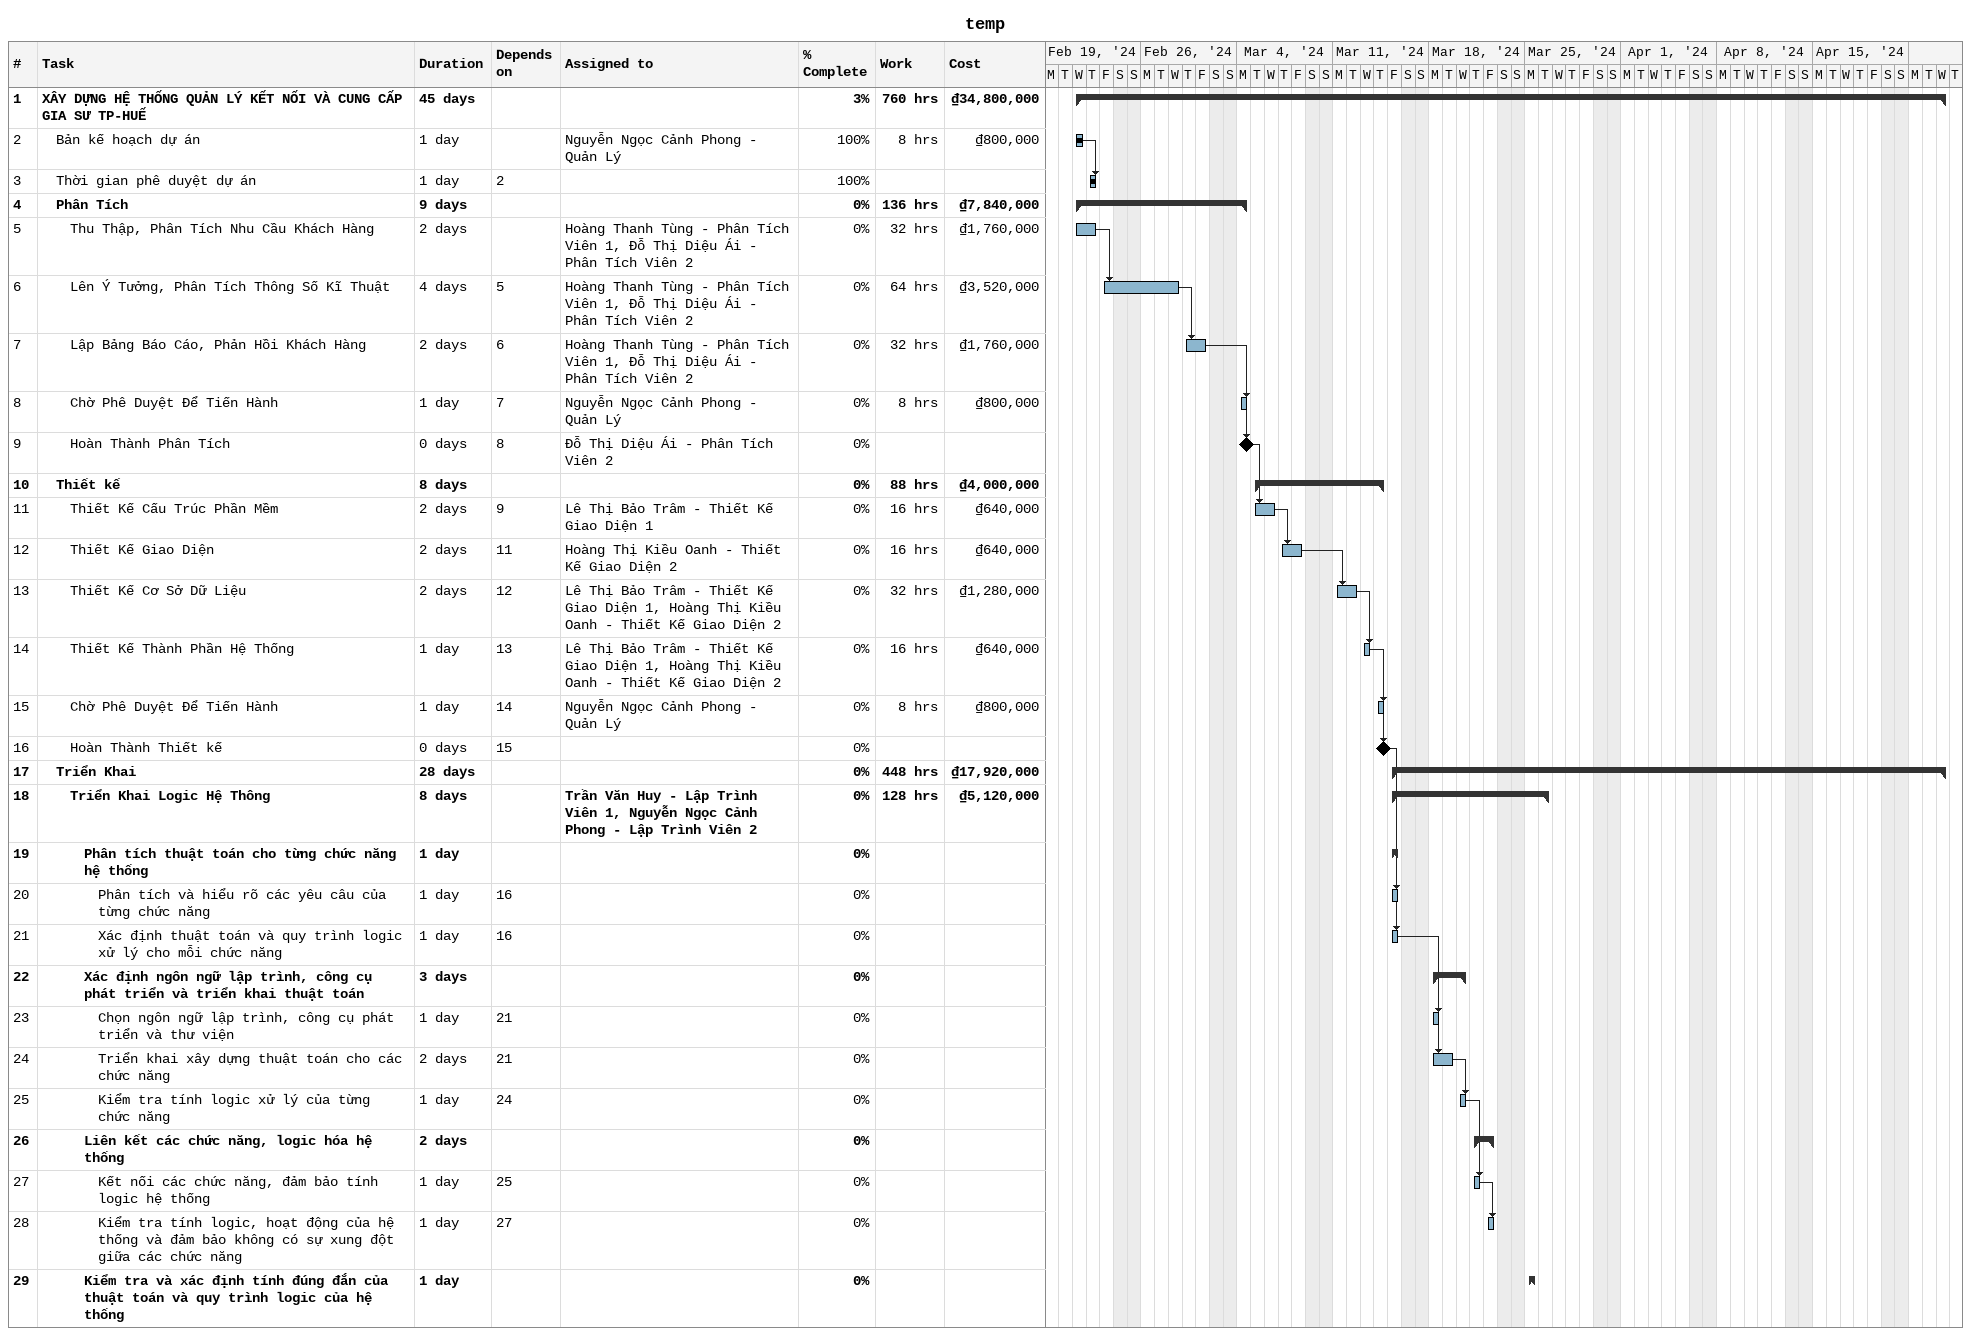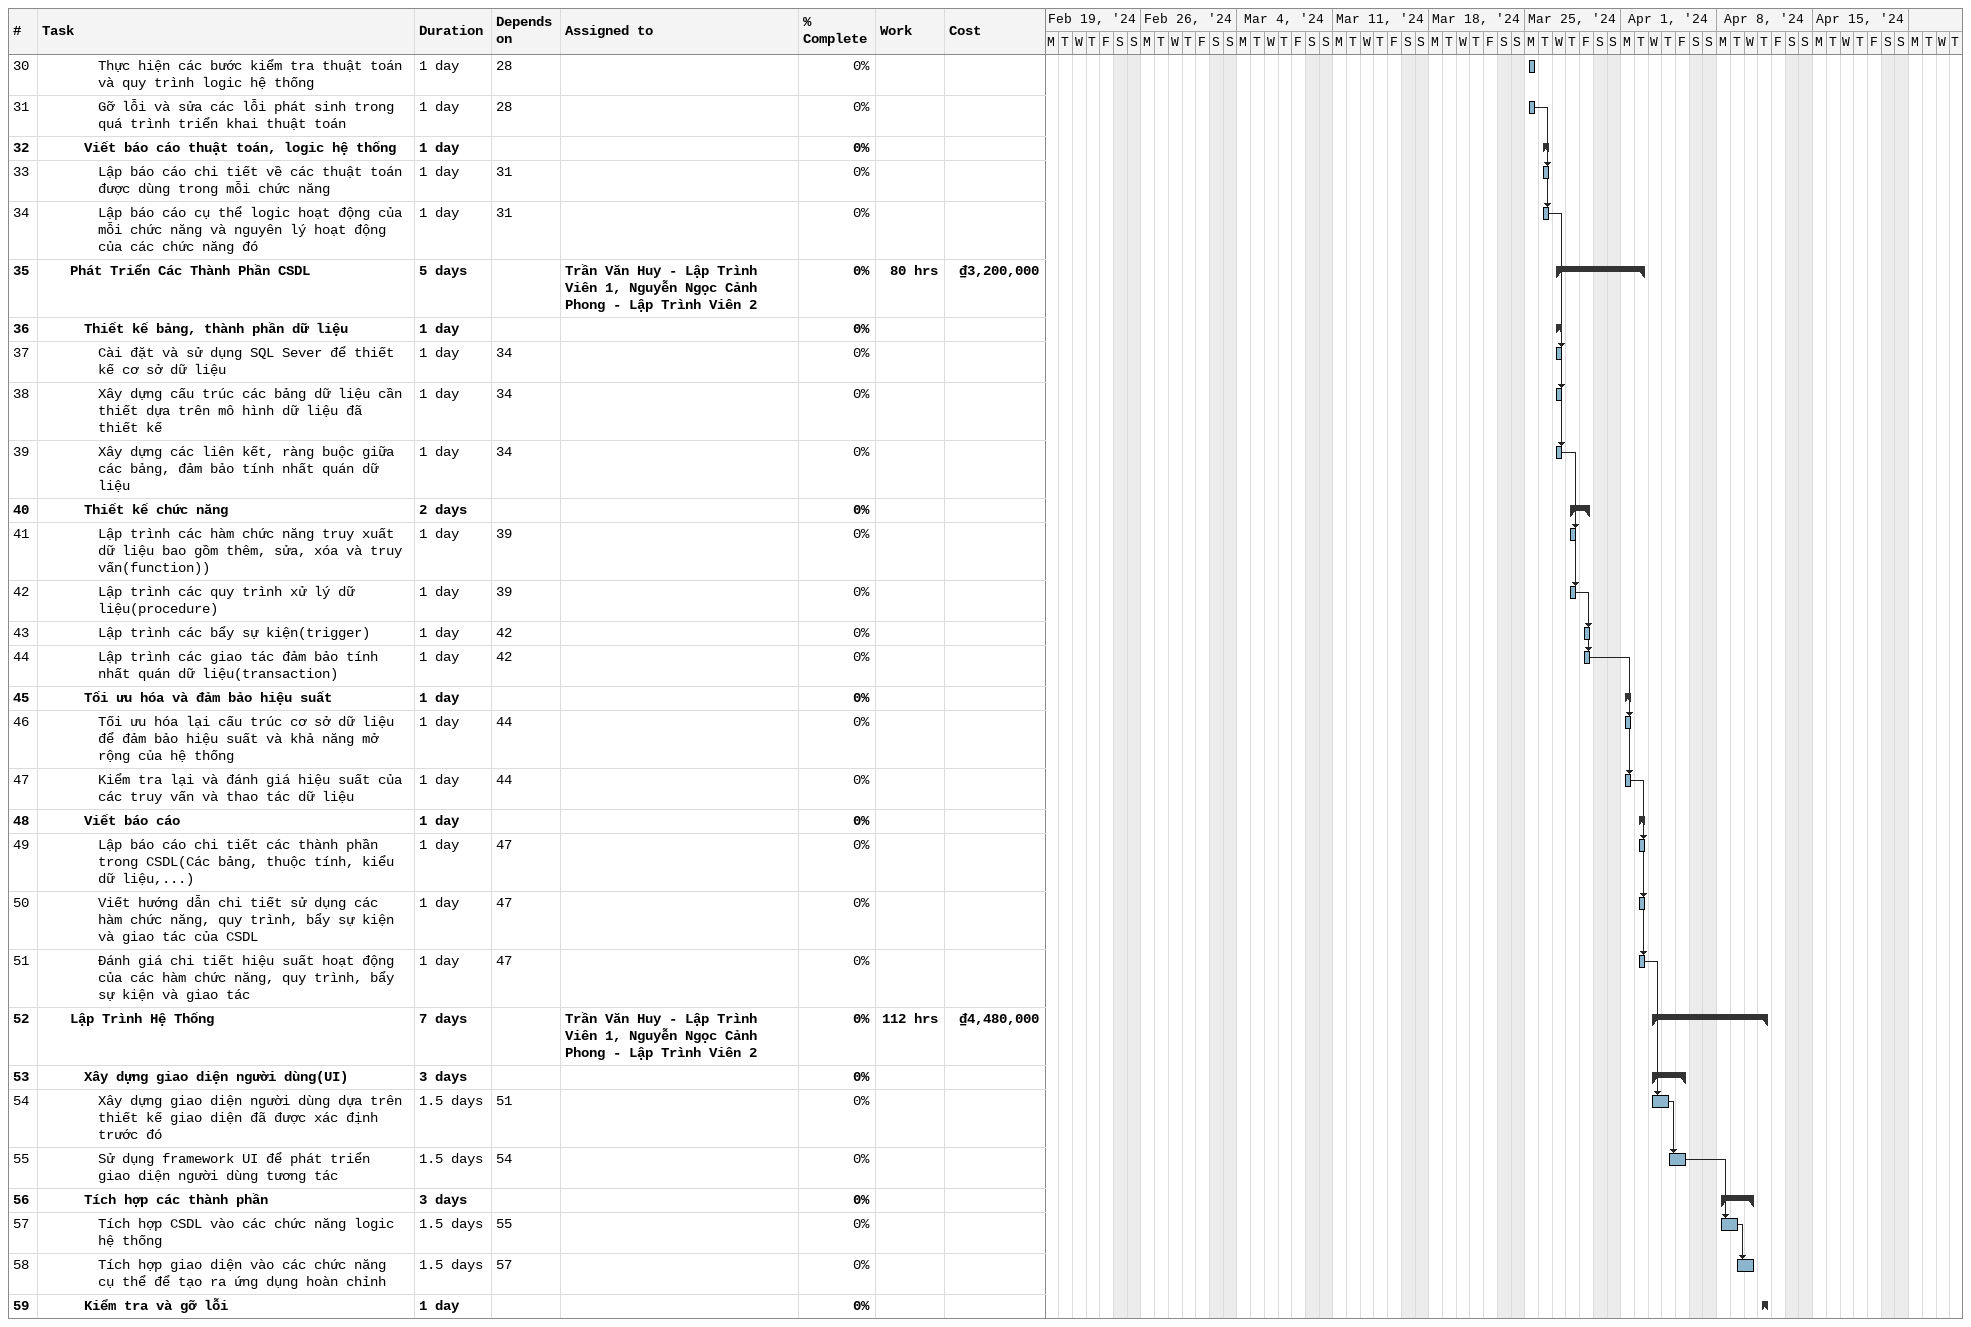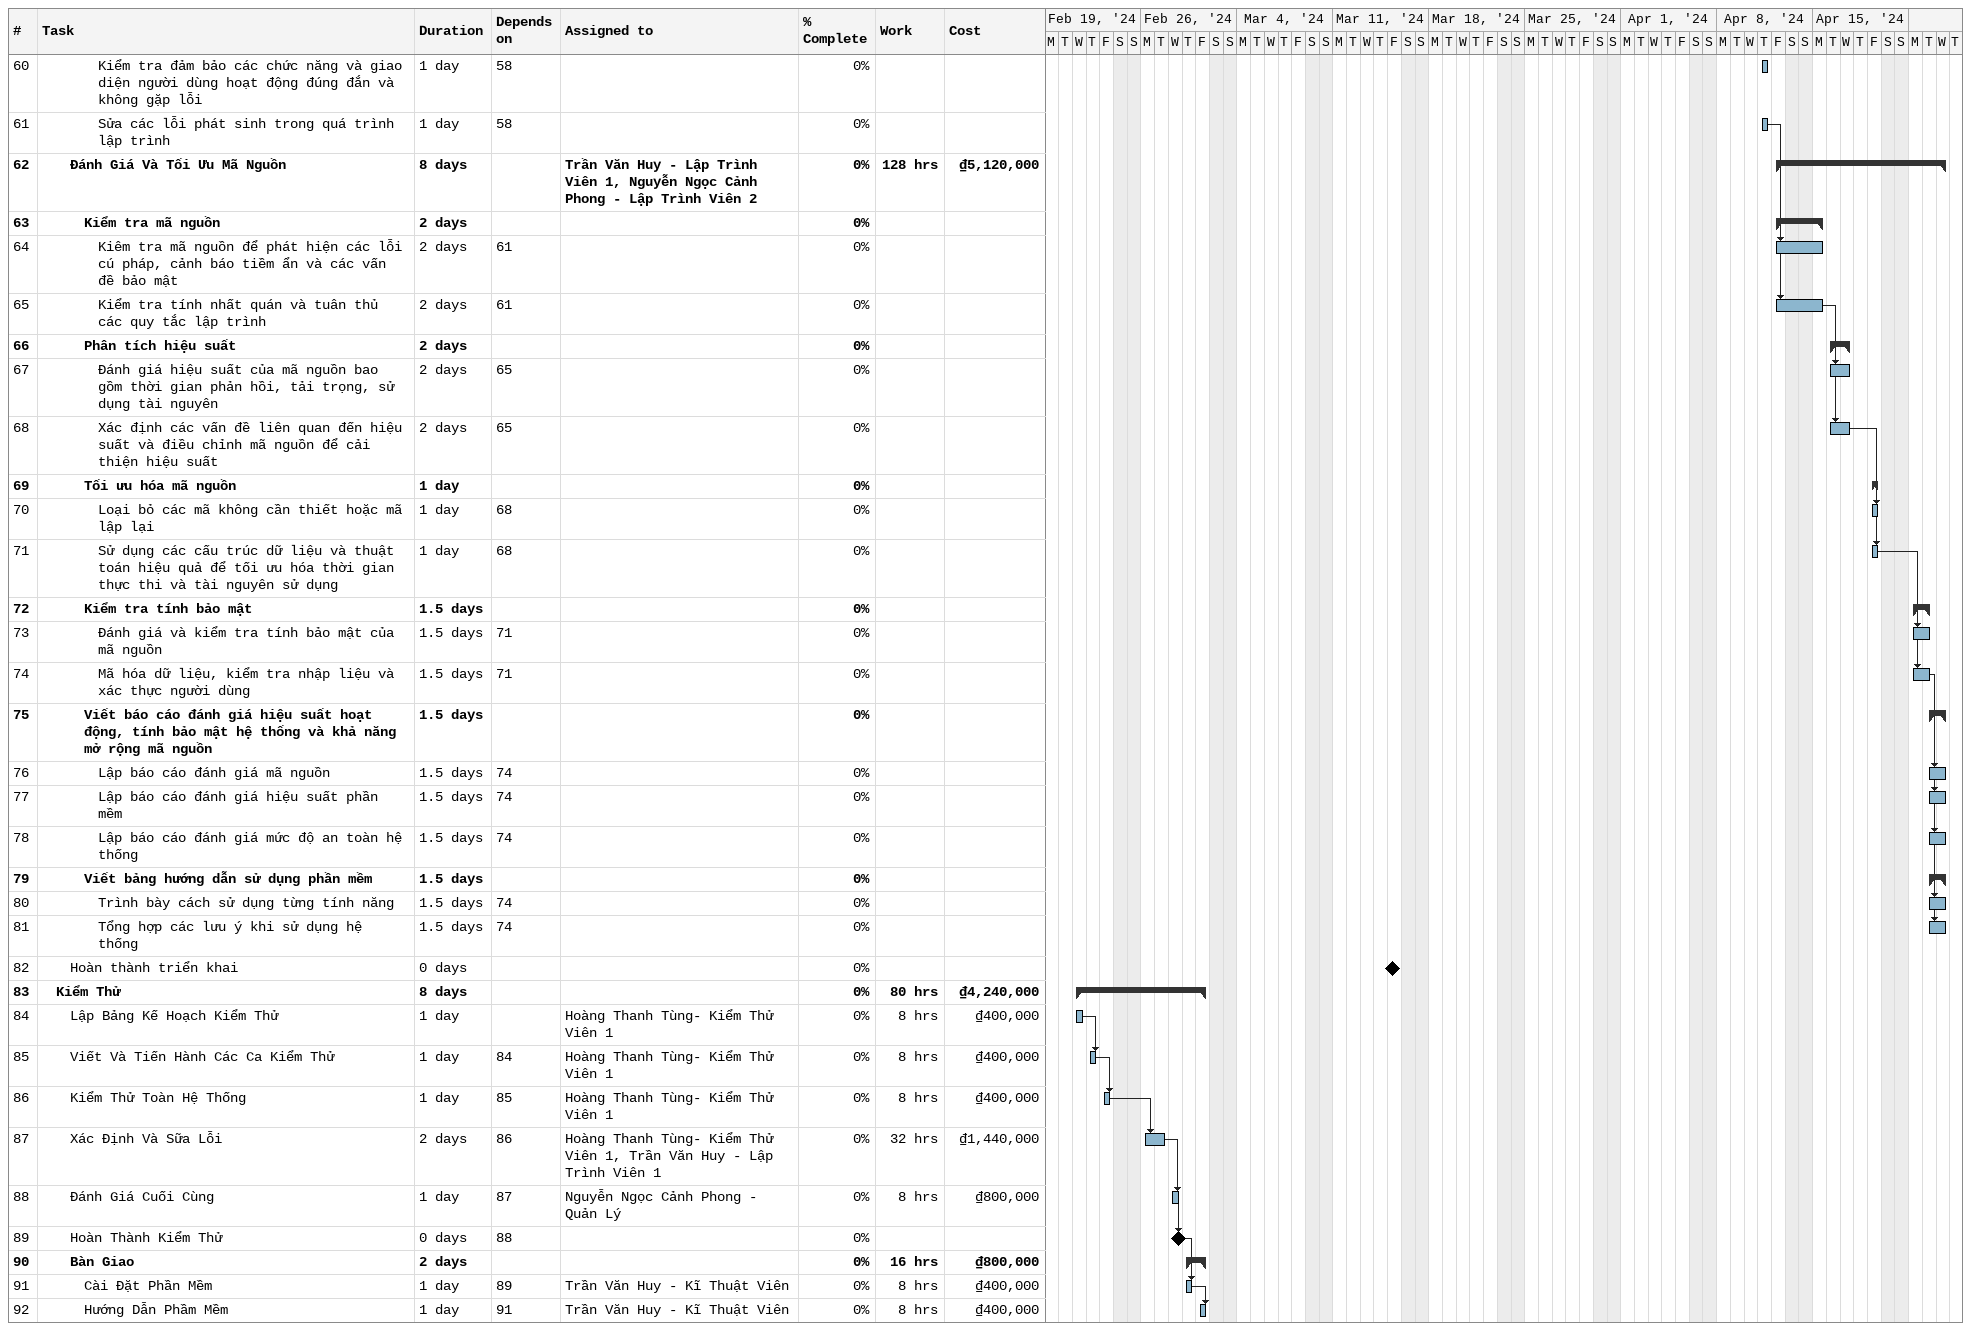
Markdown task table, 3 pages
temp

| ID | Level | Task | Duration | Start | Finish | Predecessors | Resources | % complete | Work (h) | Cost (₫) |
|---|---|---|---|---|---|---|---|---|---|---|
| 1 | 1 | **XÂY DỰNG HỆ THỐNG QUẢN LÝ KẾT NỐI VÀ CUNG CẤP GIA SƯ TP-HUẾ** | 45d | 2024-02-21 | 2024-04-24 |  |  | 3 | 760 | 34800000 |
| 2 | 2 | Bản kế hoạch dự án | 1d | 2024-02-21 | 2024-02-21 |  | Nguyễn Ngọc Cảnh Phong - Quản Lý | 100 | 8 | 800000 |
| 3 | 2 | Thời gian phê duyệt dự án | 1d | 2024-02-22 | 2024-02-22 | 2 |  | 100 |  |  |
| 4 | 2 | **Phân Tích** | 9d | 2024-02-21 | 2024-03-04 |  |  | 0 | 136 | 7840000 |
| 5 | 3 | Thu Thập, Phân Tích Nhu Cầu Khách Hàng | 2d | 2024-02-21 | 2024-02-22 |  | Hoàng Thanh Tùng - Phân Tích Viên 1, Đỗ Thị Diệu Ái - Phân Tích Viên 2 | 0 | 32 | 1760000 |
| 6 | 3 | Lên Ý Tưởng, Phân Tích Thông Số Kĩ Thuật | 4d | 2024-02-23 | 2024-02-28 | 5 | Hoàng Thanh Tùng - Phân Tích Viên 1, Đỗ Thị Diệu Ái - Phân Tích Viên 2 | 0 | 64 | 3520000 |
| 7 | 3 | Lập Bảng Báo Cáo, Phản Hồi Khách Hàng | 2d | 2024-02-29 | 2024-03-01 | 6 | Hoàng Thanh Tùng - Phân Tích Viên 1, Đỗ Thị Diệu Ái - Phân Tích Viên 2 | 0 | 32 | 1760000 |
| 8 | 3 | Chờ Phê Duyệt Để Tiến Hành | 1d | 2024-03-04 | 2024-03-04 | 7 | Nguyễn Ngọc Cảnh Phong - Quản Lý | 0 | 8 | 800000 |
| 9 | 3 | Hoàn Thành Phân Tích | 0d | 2024-03-04 | 2024-03-04 | 8 | Đỗ Thị Diệu Ái - Phân Tích Viên 2 | 0 |  |  |
| 10 | 2 | **Thiết kế** | 8d | 2024-03-05 | 2024-03-14 |  |  | 0 | 88 | 4000000 |
| 11 | 3 | Thiết Kế Cấu Trúc Phần Mềm | 2d | 2024-03-05 | 2024-03-06 | 9 | Lê Thị Bảo Trâm - Thiết Kế Giao Diện 1 | 0 | 16 | 640000 |
| 12 | 3 | Thiết Kế Giao Diện | 2d | 2024-03-07 | 2024-03-08 | 11 | Hoàng Thị Kiều Oanh - Thiết Kế Giao Diện 2 | 0 | 16 | 640000 |
| 13 | 3 | Thiết Kế Cơ Sở Dữ Liệu | 2d | 2024-03-11 | 2024-03-12 | 12 | Lê Thị Bảo Trâm - Thiết Kế Giao Diện 1, Hoàng Thị Kiều Oanh - Thiết Kế Giao Diện 2 | 0 | 32 | 1280000 |
| 14 | 3 | Thiết Kế Thành Phần Hệ Thống | 1d | 2024-03-13 | 2024-03-13 | 13 | Lê Thị Bảo Trâm - Thiết Kế Giao Diện 1, Hoàng Thị Kiều Oanh - Thiết Kế Giao Diện 2 | 0 | 16 | 640000 |
| 15 | 3 | Chờ Phê Duyệt Để Tiến Hành | 1d | 2024-03-14 | 2024-03-14 | 14 | Nguyễn Ngọc Cảnh Phong - Quản Lý | 0 | 8 | 800000 |
| 16 | 3 | Hoàn Thành Thiết kế | 0d | 2024-03-14 | 2024-03-14 | 15 |  | 0 |  |  |
| 17 | 2 | **Triển Khai** | 28d | 2024-03-15 | 2024-04-24 |  |  | 0 | 448 | 17920000 |
| 18 | 3 | **Triển Khai Logic Hệ Thông** | 8d | 2024-03-15 | 2024-03-26 |  | Trần Văn Huy - Lập Trình Viên 1, Nguyễn Ngọc Cảnh Phong - Lập Trình Viên 2 | 0 | 128 | 5120000 |
| 19 | 4 | **Phân tích thuật toán cho từng chức năng hệ thống** | 1d | 2024-03-15 | 2024-03-15 |  |  | 0 |  |  |
| 20 | 5 | Phân tích và hiểu rõ các yêu câu của từng chức năng | 1d | 2024-03-15 | 2024-03-15 | 16 |  | 0 |  |  |
| 21 | 5 | Xác định thuật toán và quy trình logic xử lý cho mỗi chức năng | 1d | 2024-03-15 | 2024-03-15 | 16 |  | 0 |  |  |
| 22 | 4 | **Xác định ngôn ngữ lập trình, công cụ phát triển và triển khai thuật toán** | 3d | 2024-03-18 | 2024-03-20 |  |  | 0 |  |  |
| 23 | 5 | Chọn ngôn ngữ lập trình, công cụ phát triển và thư viện | 1d | 2024-03-18 | 2024-03-18 | 21 |  | 0 |  |  |
| 24 | 5 | Triển khai xây dựng thuật toán cho các chức năng | 2d | 2024-03-18 | 2024-03-19 | 21 |  | 0 |  |  |
| 25 | 5 | Kiểm tra tính logic xử lý của từng chức năng | 1d | 2024-03-20 | 2024-03-20 | 24 |  | 0 |  |  |
| 26 | 4 | **Liên kết các chức năng, logic hóa hệ thống** | 2d | 2024-03-21 | 2024-03-22 |  |  | 0 |  |  |
| 27 | 5 | Kết nối các chức năng, đảm bảo tính logic hệ thống | 1d | 2024-03-21 | 2024-03-21 | 25 |  | 0 |  |  |
| 28 | 5 | Kiểm tra tính logic, hoạt động của hệ thống và đảm bảo không có sự xung đột giữa các chức năng | 1d | 2024-03-22 | 2024-03-22 | 27 |  | 0 |  |  |
| 29 | 4 | **Kiểm tra và xác định tính đúng đắn của thuật toán và quy trình logic của hệ thống** | 1d | 2024-03-25 | 2024-03-25 |  |  | 0 |  |  |
| 30 | 5 | Thực hiện các bước kiểm tra thuật toán và quy trình logic hệ thống | 1d | 2024-03-25 | 2024-03-25 | 28 |  | 0 |  |  |
| 31 | 5 | Gỡ lỗi và sửa các lỗi phát sinh trong quá trình triển khai thuật toán | 1d | 2024-03-25 | 2024-03-25 | 28 |  | 0 |  |  |
| 32 | 4 | **Viết báo cáo thuật toán, logic hệ thống** | 1d | 2024-03-26 | 2024-03-26 |  |  | 0 |  |  |
| 33 | 5 | Lập báo cáo chi tiết về các thuật toán được dùng trong mỗi chức năng | 1d | 2024-03-26 | 2024-03-26 | 31 |  | 0 |  |  |
| 34 | 5 | Lập báo cáo cụ thể logic hoạt động của mỗi chức năng và nguyên lý hoạt động của các chức năng đó | 1d | 2024-03-26 | 2024-03-26 | 31 |  | 0 |  |  |
| 35 | 3 | **Phát Triển Các Thành Phần CSDL** | 5d | 2024-03-27 | 2024-04-02 |  | Trần Văn Huy - Lập Trình Viên 1, Nguyễn Ngọc Cảnh Phong - Lập Trình Viên 2 | 0 | 80 | 3200000 |
| 36 | 4 | **Thiết kế bảng, thành phần dữ liệu** | 1d | 2024-03-27 | 2024-03-27 |  |  | 0 |  |  |
| 37 | 5 | Cài đặt và sử dụng SQL Sever để thiết kế cơ sở dữ liệu | 1d | 2024-03-27 | 2024-03-27 | 34 |  | 0 |  |  |
| 38 | 5 | Xây dựng cấu trúc các bảng dữ liệu cần thiết dựa trên mô hình dữ liệu đã thiết kế | 1d | 2024-03-27 | 2024-03-27 | 34 |  | 0 |  |  |
| 39 | 5 | Xây dựng các liên kết, ràng buộc giữa các bảng, đảm bảo tính nhất quán dữ liệu | 1d | 2024-03-27 | 2024-03-27 | 34 |  | 0 |  |  |
| 40 | 4 | **Thiết kế chức năng** | 2d | 2024-03-28 | 2024-03-29 |  |  | 0 |  |  |
| 41 | 5 | Lập trình các hàm chức năng truy xuất dữ liệu bao gồm thêm, sửa, xóa và truy vấn(function)) | 1d | 2024-03-28 | 2024-03-28 | 39 |  | 0 |  |  |
| 42 | 5 | Lập trình các quy trình xử lý dữ liệu(procedure) | 1d | 2024-03-28 | 2024-03-28 | 39 |  | 0 |  |  |
| 43 | 5 | Lập trình các bẩy sự kiện(trigger) | 1d | 2024-03-29 | 2024-03-29 | 42 |  | 0 |  |  |
| 44 | 5 | Lập trình các giao tác đảm bảo tính nhất quán dữ liệu(transaction) | 1d | 2024-03-29 | 2024-03-29 | 42 |  | 0 |  |  |
| 45 | 4 | **Tối ưu hóa và đảm bảo hiệu suất** | 1d | 2024-04-01 | 2024-04-01 |  |  | 0 |  |  |
| 46 | 5 | Tối ưu hóa lại cấu trúc cơ sở dữ liệu để đảm bảo hiệu suất và khả năng mở rộng của hệ thống | 1d | 2024-04-01 | 2024-04-01 | 44 |  | 0 |  |  |
| 47 | 5 | Kiểm tra lại và đánh giá hiệu suất của các truy vấn và thao tác dữ liệu | 1d | 2024-04-01 | 2024-04-01 | 44 |  | 0 |  |  |
| 48 | 4 | **Viết báo cáo** | 1d | 2024-04-02 | 2024-04-02 |  |  | 0 |  |  |
| 49 | 5 | Lập báo cáo chi tiết các thành phần trong CSDL(Các bảng, thuộc tính, kiểu dữ liệu,...) | 1d | 2024-04-02 | 2024-04-02 | 47 |  | 0 |  |  |
| 50 | 5 | Viết hướng dẫn chi tiết sử dụng các hàm chức năng, quy trình, bẩy sự kiện và giao tác của CSDL | 1d | 2024-04-02 | 2024-04-02 | 47 |  | 0 |  |  |
| 51 | 5 | Đánh giá chi tiết hiệu suất hoạt động của các hàm chức năng, quy trình, bẩy sự kiện và giao tác | 1d | 2024-04-02 | 2024-04-02 | 47 |  | 0 |  |  |
| 52 | 3 | **Lập Trình Hệ Thống** | 7d | 2024-04-03 | 2024-04-11 |  | Trần Văn Huy - Lập Trình Viên 1, Nguyễn Ngọc Cảnh Phong - Lập Trình Viên 2 | 0 | 112 | 4480000 |
| 53 | 4 | **Xây dựng giao diện người dùng(UI)** | 3d | 2024-04-03 | 2024-04-05 |  |  | 0 |  |  |
| 54 | 5 | Xây dựng giao diện người dùng dựa trên thiết kế giao diện đã được xác định trước đó | 1.5d | 2024-04-03 | 2024-04-04 | 51 |  | 0 |  |  |
| 55 | 5 | Sử dụng framework UI để phát triển giao diện người dùng tương tác | 1.5d | 2024-04-04 | 2024-04-05 | 54 |  | 0 |  |  |
| 56 | 4 | **Tích hợp các thành phần** | 3d | 2024-04-08 | 2024-04-10 |  |  | 0 |  |  |
| 57 | 5 | Tích hợp CSDL vào các chức năng logic hệ thống | 1.5d | 2024-04-08 | 2024-04-09 | 55 |  | 0 |  |  |
| 58 | 5 | Tích hợp giao diện vào các chức năng cụ thể để tạo ra ứng dụng hoàn chỉnh | 1.5d | 2024-04-09 | 2024-04-10 | 57 |  | 0 |  |  |
| 59 | 4 | **Kiểm tra và gỡ lỗi** | 1d | 2024-04-11 | 2024-04-11 |  |  | 0 |  |  |
| 60 | 5 | Kiểm tra đảm bảo các chức năng và giao diện người dùng hoạt động đúng đắn và không gặp lỗi | 1d | 2024-04-11 | 2024-04-11 | 58 |  | 0 |  |  |
| 61 | 5 | Sửa các lỗi phát sinh trong quá trình lập trình | 1d | 2024-04-11 | 2024-04-11 | 58 |  | 0 |  |  |
| 62 | 3 | **Đánh Giá Và Tối Ưu Mã Nguồn** | 8d | 2024-04-12 | 2024-04-24 |  | Trần Văn Huy - Lập Trình Viên 1, Nguyễn Ngọc Cảnh Phong - Lập Trình Viên 2 | 0 | 128 | 5120000 |
| 63 | 4 | **Kiểm tra mã nguồn** | 2d | 2024-04-12 | 2024-04-15 |  |  | 0 |  |  |
| 64 | 5 | Kiêm tra mã nguồn để phát hiện các lỗi cú pháp, cảnh báo tiềm ẩn và các vấn đề bảo mật | 2d | 2024-04-12 | 2024-04-15 | 61 |  | 0 |  |  |
| 65 | 5 | Kiểm tra tính nhất quán và tuân thủ các quy tắc lập trình | 2d | 2024-04-12 | 2024-04-15 | 61 |  | 0 |  |  |
| 66 | 4 | **Phân tích hiệu suất** | 2d | 2024-04-16 | 2024-04-17 |  |  | 0 |  |  |
| 67 | 5 | Đánh giá hiệu suất của mã nguồn bao gồm thời gian phản hồi, tải trọng, sử dụng tài nguyên | 2d | 2024-04-16 | 2024-04-17 | 65 |  | 0 |  |  |
| 68 | 5 | Xác định các vấn đề liên quan đến hiệu suất và điều chỉnh mã nguồn để cải thiện hiệu suất | 2d | 2024-04-16 | 2024-04-17 | 65 |  | 0 |  |  |
| 69 | 4 | **Tối ưu hóa mã nguồn** | 1d | 2024-04-19 | 2024-04-19 |  |  | 0 |  |  |
| 70 | 5 | Loại bỏ các mã không cần thiết hoặc mã lập lại | 1d | 2024-04-19 | 2024-04-19 | 68 |  | 0 |  |  |
| 71 | 5 | Sử dụng các cấu trúc dữ liệu và thuật toán hiệu quả để tối ưu hóa thời gian thực thi và tài nguyên sử dụng | 1d | 2024-04-19 | 2024-04-19 | 68 |  | 0 |  |  |
| 72 | 4 | **Kiểm tra tính bảo mật** | 1.5d | 2024-04-22 | 2024-04-23 |  |  | 0 |  |  |
| 73 | 5 | Đánh giá và kiểm tra tính bảo mật của mã nguồn | 1.5d | 2024-04-22 | 2024-04-23 | 71 |  | 0 |  |  |
| 74 | 5 | Mã hóa dữ liệu, kiểm tra nhập liệu và xác thực người dùng | 1.5d | 2024-04-22 | 2024-04-23 | 71 |  | 0 |  |  |
| 75 | 4 | **Viết báo cáo đánh giá hiệu suất hoạt động, tính bảo mật hệ thống và khả năng mở rộng mã nguồn** | 1.5d | 2024-04-23 | 2024-04-24 |  |  | 0 |  |  |
| 76 | 5 | Lập báo cáo đánh giá mã nguồn | 1.5d | 2024-04-23 | 2024-04-24 | 74 |  | 0 |  |  |
| 77 | 5 | Lập báo cáo đánh giá hiệu suất phần mềm | 1.5d | 2024-04-23 | 2024-04-24 | 74 |  | 0 |  |  |
| 78 | 5 | Lập báo cáo đánh giá mức độ an toàn hệ thống | 1.5d | 2024-04-23 | 2024-04-24 | 74 |  | 0 |  |  |
| 79 | 4 | **Viết bảng hướng dẫn sử dụng phần mềm** | 1.5d | 2024-04-23 | 2024-04-24 |  |  | 0 |  |  |
| 80 | 5 | Trình bày cách sử dụng từng tính năng | 1.5d | 2024-04-23 | 2024-04-24 | 74 |  | 0 |  |  |
| 81 | 5 | Tổng hợp các lưu ý khi sử dụng hệ thống | 1.5d | 2024-04-23 | 2024-04-24 | 74 |  | 0 |  |  |
| 82 | 3 | Hoàn thành triển khai | 0d | 2024-03-15 | 2024-03-15 |  |  | 0 |  |  |
| 83 | 2 | **Kiểm Thử** | 8d | 2024-02-21 | 2024-03-01 |  |  | 0 | 80 | 4240000 |
| 84 | 3 | Lập Bảng Kế Hoạch Kiểm Thử | 1d | 2024-02-21 | 2024-02-21 |  | Hoàng Thanh Tùng- Kiểm Thử Viên 1 | 0 | 8 | 400000 |
| 85 | 3 | Viết Và Tiến Hành Các Ca Kiểm Thử | 1d | 2024-02-22 | 2024-02-22 | 84 | Hoàng Thanh Tùng- Kiểm Thử Viên 1 | 0 | 8 | 400000 |
| 86 | 3 | Kiểm Thử Toàn Hệ Thống | 1d | 2024-02-23 | 2024-02-23 | 85 | Hoàng Thanh Tùng- Kiểm Thử Viên 1 | 0 | 8 | 400000 |
| 87 | 3 | Xác Định Và Sữa Lỗi | 2d | 2024-02-26 | 2024-02-27 | 86 | Hoàng Thanh Tùng- Kiểm Thử Viên 1, Trần Văn Huy - Lập Trình Viên 1 | 0 | 32 | 1440000 |
| 88 | 3 | Đánh Giá Cuối Cùng | 1d | 2024-02-28 | 2024-02-28 | 87 | Nguyễn Ngọc Cảnh Phong - Quản Lý | 0 | 8 | 800000 |
| 89 | 3 | Hoàn Thành Kiểm Thử | 0d | 2024-02-28 | 2024-02-28 | 88 |  | 0 |  |  |
| 90 | 3 | **Bàn Giao** | 2d | 2024-02-29 | 2024-03-01 |  |  | 0 | 16 | 800000 |
| 91 | 4 | Cài Đặt Phần Mềm | 1d | 2024-02-29 | 2024-02-29 | 89 | Trần Văn Huy - Kĩ Thuật Viên | 0 | 8 | 400000 |
| 92 | 4 | Hướng Dẫn Phầm Mềm | 1d | 2024-03-01 | 2024-03-01 | 91 | Trần Văn Huy - Kĩ Thuật Viên | 0 | 8 | 400000 |
